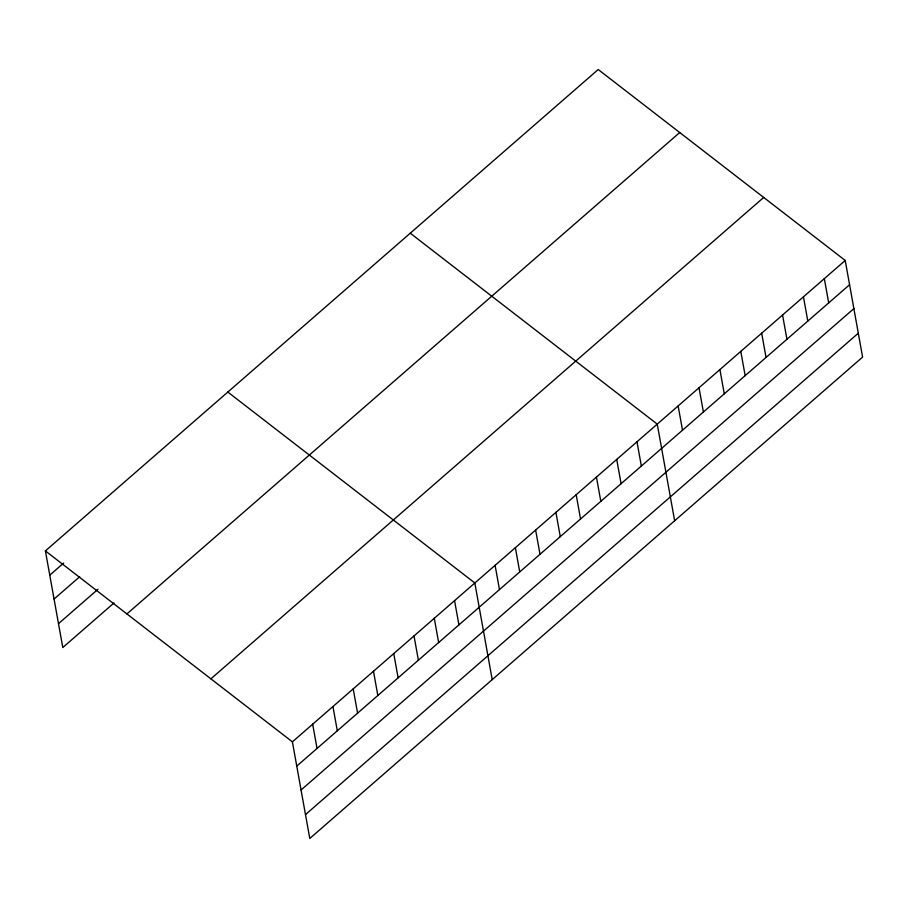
<?xml version="1.0" encoding="UTF-8"?>
<svg xmlns="http://www.w3.org/2000/svg" width="908" height="908" viewBox="0 0 908 908"><rect width="100%" height="100%" fill="white"/><g stroke="black" fill="none" stroke-linecap="round" stroke-linejoin="round"><path stroke-width="1.36" d="M45.4 550.906L598.213 69.519L845.212 260.46L862.6 357.094L309.787 838.481L292.399 741.847L45.4 550.906L62.788 647.54L113.999 602.946M49.77 575.161L63.628 563.085M54.06 599.053L79.666 576.75M58.487 623.66L97.962 589.281M126.916 613.91L679.717 132.534M210.894 678.832L763.707 197.445M292.399 741.847L845.212 260.46M296.768 766.102L849.582 284.715M301.059 789.983L853.872 308.606M305.497 814.59L858.298 333.213M410.257 233.197L657.256 424.127L674.644 520.761M227.829 392.052L474.827 582.981L492.215 679.615M824.328 278.642L828.698 302.897M803.444 296.825L807.814 321.091M782.56 315.019L786.93 339.274M761.676 333.202L766.046 357.457M740.792 351.385L745.162 375.651M719.908 369.567L724.278 393.834M699.024 387.761L703.394 412.016M678.14 405.944L682.51 430.199M636.985 441.776L641.354 466.042M616.714 459.425L621.083 483.692M596.442 477.086L600.812 501.341M576.183 494.735L580.541 518.99M555.912 512.384L560.27 536.639M535.641 530.034L539.999 554.289M515.369 547.683L519.728 571.938M495.098 565.332L499.468 589.598M454.556 600.642L458.926 624.897M434.285 618.291L438.655 642.546M414.025 635.94L418.384 660.195M393.754 653.59L398.113 677.845M373.483 671.239L377.841 695.494M353.212 688.888L357.57 713.155M332.941 706.538L337.311 730.804M312.67 724.187L317.04 748.453"/></g></svg>
